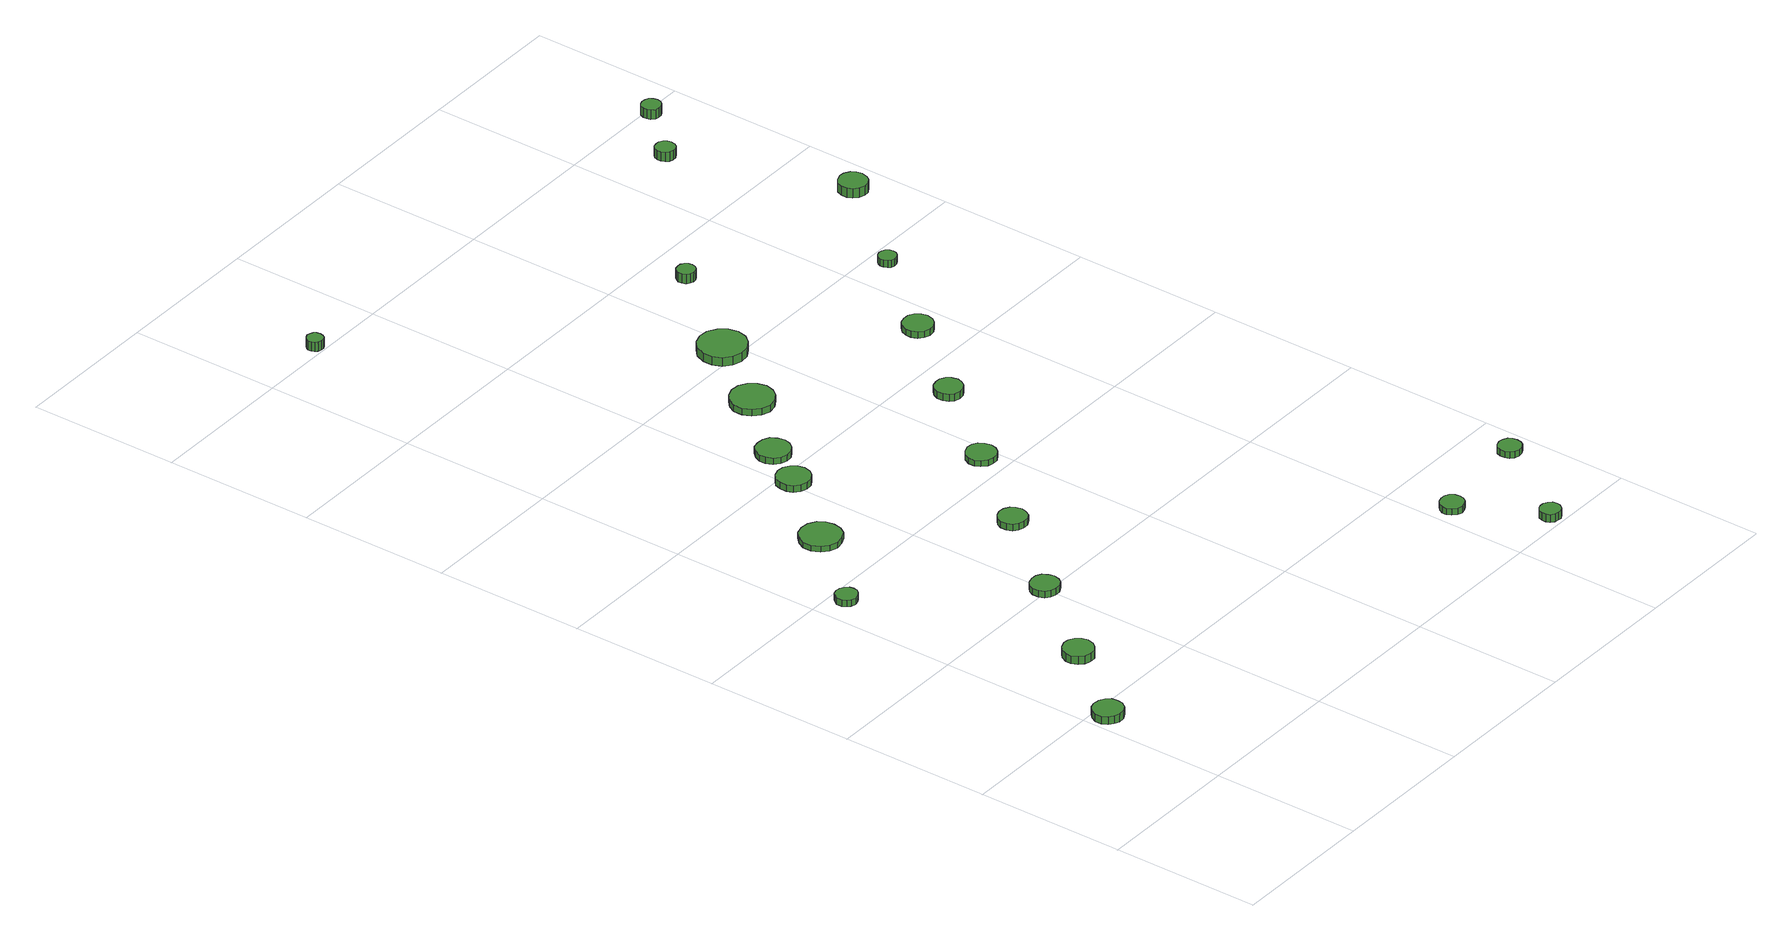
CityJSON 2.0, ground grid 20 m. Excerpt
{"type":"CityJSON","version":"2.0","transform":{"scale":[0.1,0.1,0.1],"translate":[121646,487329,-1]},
"CityObjects":{
"tree1":{"type":"SolitaryVegetationObject","attributes":{"function":"something"},"geometry":[{"type":"MultiSurface","lod":"1","boundaries":[[[0,1,2,3,4,5,6,7,8,9,10,11,12,13,14]],[[15,16,17,18,19,20,21,22,23,24,25,26,27,28,29]],[[0,29,28,1]],[[1,28,27,2]],[[2,27,26,3]],[[3,26,25,4]],[[4,25,24,5]],[[5,24,23,6]],[[6,23,22,7]],[[7,22,21,8]],[[8,21,20,9]],[[9,20,19,10]],[[10,19,18,11]],[[11,18,17,12]],[[12,17,16,13]],[[13,16,15,14]],[[14,15,29,0]]]}]},
"tree2":{"type":"SolitaryVegetationObject","attributes":{"function":"something"},"geometry":[{"type":"MultiSurface","lod":"1","boundaries":[[[30,31,32,33,34,35,36,37,38,39,40,41,42,43,44]],[[45,46,47,48,49,50,51,52,53,54,55,56,57,58,59]],[[30,59,58,31]],[[31,58,57,32]],[[32,57,56,33]],[[33,56,55,34]],[[34,55,54,35]],[[35,54,53,36]],[[36,53,52,37]],[[37,52,51,38]],[[38,51,50,39]],[[39,50,49,40]],[[40,49,48,41]],[[41,48,47,42]],[[42,47,46,43]],[[43,46,45,44]],[[44,45,59,30]]]}]},
"tree3":{"type":"SolitaryVegetationObject","attributes":{"function":"something"},"geometry":[{"type":"MultiSurface","lod":"1","boundaries":[[[60,61,62,63,64,65,66,67,68,69,70,71,72,73,74]],[[75,76,77,78,79,80,81,82,83,84,85,86,87,88,89]],[[60,89,88,61]],[[61,88,87,62]],[[62,87,86,63]],[[63,86,85,64]],[[64,85,84,65]],[[65,84,83,66]],[[66,83,82,67]],[[67,82,81,68]],[[68,81,80,69]],[[69,80,79,70]],[[70,79,78,71]],[[71,78,77,72]],[[72,77,76,73]],[[73,76,75,74]],[[74,75,89,60]]]}]},
"tree4":{"type":"SolitaryVegetationObject","attributes":{"function":"something"},"geometry":[{"type":"MultiSurface","lod":"1","boundaries":[[[90,91,92,93,94,95,96,97,98,99,100,101,102,103,104]],[[105,106,107,108,109,110,111,112,113,114,115,116,117,118,119]],[[90,119,118,91]],[[91,118,117,92]],[[92,117,116,93]],[[93,116,115,94]],[[94,115,114,95]],[[95,114,113,96]],[[96,113,112,97]],[[97,112,111,98]],[[98,111,110,99]],[[99,110,109,100]],[[100,109,108,101]],[[101,108,107,102]],[[102,107,106,103]],[[103,106,105,104]],[[104,105,119,90]]]}]},
"tree5":{"type":"SolitaryVegetationObject","attributes":{"function":"something"},"geometry":[{"type":"MultiSurface","lod":"1","boundaries":[[[120,121,122,123,124,125,126,127,128,129,130,131,132,133,134]],[[135,136,137,138,139,140,141,142,143,144,145,146,147,148,149]],[[120,149,148,121]],[[121,148,147,122]],[[122,147,146,123]],[[123,146,145,124]],[[124,145,144,125]],[[125,144,143,126]],[[126,143,142,127]],[[127,142,141,128]],[[128,141,140,129]],[[129,140,139,130]],[[130,139,138,131]],[[131,138,137,132]],[[132,137,136,133]],[[133,136,135,134]],[[134,135,149,120]]]}]},
"tree6":{"type":"SolitaryVegetationObject","attributes":{"function":"something"},"geometry":[{"type":"MultiSurface","lod":"1","boundaries":[[[150,151,152,153,154,155,156,157,158,159,160,161,162,163,164]],[[165,166,167,168,169,170,171,172,173,174,175,176,177,178,179]],[[150,179,178,151]],[[151,178,177,152]],[[152,177,176,153]],[[153,176,175,154]],[[154,175,174,155]],[[155,174,173,156]],[[156,173,172,157]],[[157,172,171,158]],[[158,171,170,159]],[[159,170,169,160]],[[160,169,168,161]],[[161,168,167,162]],[[162,167,166,163]],[[163,166,165,164]],[[164,165,179,150]]]}]},
"tree7":{"type":"SolitaryVegetationObject","attributes":{"function":"something"},"geometry":[{"type":"MultiSurface","lod":"1","boundaries":[[[180,181,182,183,184,185,186,187,188,189,190,191,192,193,194]],[[195,196,197,198,199,200,201,202,203,204,205,206,207,208,209]],[[180,209,208,181]],[[181,208,207,182]],[[182,207,206,183]],[[183,206,205,184]],[[184,205,204,185]],[[185,204,203,186]],[[186,203,202,187]],[[187,202,201,188]],[[188,201,200,189]],[[189,200,199,190]],[[190,199,198,191]],[[191,198,197,192]],[[192,197,196,193]],[[193,196,195,194]],[[194,195,209,180]]]}]},
"tree8":{"type":"SolitaryVegetationObject","attributes":{"function":"something"},"geometry":[{"type":"MultiSurface","lod":"1","boundaries":[[[210,211,212,213,214,215,216,217,218,219,220,221,222,223,224]],[[225,226,227,228,229,230,231,232,233,234,235,236,237,238,239]],[[210,239,238,211]],[[211,238,237,212]],[[212,237,236,213]],[[213,236,235,214]],[[214,235,234,215]],[[215,234,233,216]],[[216,233,232,217]],[[217,232,231,218]],[[218,231,230,219]],[[219,230,229,220]],[[220,229,228,221]],[[221,228,227,222]],[[222,227,226,223]],[[223,226,225,224]],[[224,225,239,210]]]}]},
"tree9":{"type":"SolitaryVegetationObject","attributes":{"function":"something"},"geometry":[{"type":"MultiSurface","lod":"1","boundaries":[[[240,241,242,243,244,245,246,247,248,249,250,251,252,253,254]],[[255,256,257,258,259,260,261,262,263,264,265,266,267,268,269]],[[240,269,268,241]],[[241,268,267,242]],[[242,267,266,243]],[[243,266,265,244]],[[244,265,264,245]],[[245,264,263,246]],[[246,263,262,247]],[[247,262,261,248]],[[248,261,260,249]],[[249,260,259,250]],[[250,259,258,251]],[[251,258,257,252]],[[252,257,256,253]],[[253,256,255,254]],[[254,255,269,240]]]}]},
"tree10":{"type":"SolitaryVegetationObject","attributes":{"function":"something"},"geometry":[{"type":"MultiSurface","lod":"1","boundaries":[[[270,271,272,273,274,275,276,277,278,279,280,281,282,283,284]],[[285,286,287,288,289,290,291,292,293,294,295,296,297,298,299]],[[270,299,298,271]],[[271,298,297,272]],[[272,297,296,273]],[[273,296,295,274]],[[274,295,294,275]],[[275,294,293,276]],[[276,293,292,277]],[[277,292,291,278]],[[278,291,290,279]],[[279,290,289,280]],[[280,289,288,281]],[[281,288,287,282]],[[282,287,286,283]],[[283,286,285,284]],[[284,285,299,270]]]}]},
"tree11":{"type":"SolitaryVegetationObject","attributes":{"function":"something"},"geometry":[{"type":"MultiSurface","lod":"1","boundaries":[[[300,301,302,303,304,305,306,307,308,309,310,311,312,313,314]],[[315,316,317,318,319,320,321,322,323,324,325,326,327,328,329]],[[300,329,328,301]],[[301,328,327,302]],[[302,327,326,303]],[[303,326,325,304]],[[304,325,324,305]],[[305,324,323,306]],[[306,323,322,307]],[[307,322,321,308]],[[308,321,320,309]],[[309,320,319,310]],[[310,319,318,311]],[[311,318,317,312]],[[312,317,316,313]],[[313,316,315,314]],[[314,315,329,300]]]}]},
"tree12":{"type":"SolitaryVegetationObject","attributes":{"function":"something"},"geometry":[{"type":"MultiSurface","lod":"1","boundaries":[[[330,331,332,333,334,335,336,337,338,339,340,341,342,343,344]],[[345,346,347,348,349,350,351,352,353,354,355,356,357,358,359]],[[330,359,358,331]],[[331,358,357,332]],[[332,357,356,333]],[[333,356,355,334]],[[334,355,354,335]],[[335,354,353,336]],[[336,353,352,337]],[[337,352,351,338]],[[338,351,350,339]],[[339,350,349,340]],[[340,349,348,341]],[[341,348,347,342]],[[342,347,346,343]],[[343,346,345,344]],[[344,345,359,330]]]}]},
"tree13":{"type":"SolitaryVegetationObject","attributes":{"function":"something"},"geometry":[{"type":"MultiSurface","lod":"1","boundaries":[[[360,361,362,363,364,365,366,367,368,369,370,371,372,373,374]],[[375,376,377,378,379,380,381,382,383,384,385,386,387,388,389]],[[360,389,388,361]],[[361,388,387,362]],[[362,387,386,363]],[[363,386,385,364]],[[364,385,384,365]],[[365,384,383,366]],[[366,383,382,367]],[[367,382,381,368]],[[368,381,380,369]],[[369,380,379,370]],[[370,379,378,371]],[[371,378,377,372]],[[372,377,376,373]],[[373,376,375,374]],[[374,375,389,360]]]}]},
"tree14":{"type":"SolitaryVegetationObject","attributes":{"function":"something"},"geometry":[{"type":"MultiSurface","lod":"1","boundaries":[[[390,391,392,393,394,395,396,397,398,399,400,401,402,403,404]],[[405,406,407,408,409,410,411,412,413,414,415,416,417,418,419]],[[390,419,418,391]],[[391,418,417,392]],[[392,417,416,393]],[[393,416,415,394]],[[394,415,414,395]],[[395,414,413,396]],[[396,413,412,397]],[[397,412,411,398]],[[398,411,410,399]],[[399,410,409,400]],[[400,409,408,401]],[[401,408,407,402]],[[402,407,406,403]],[[403,406,405,404]],[[404,405,419,390]]]}]},
"tree15":{"type":"SolitaryVegetationObject","attributes":{"function":"something"},"geometry":[{"type":"MultiSurface","lod":"1","boundaries":[[[420,421,422,423,424,425,426,427,428,429,430,431,432,433,434]],[[435,436,437,438,439,440,441,442,443,444,445,446,447,448,449]],[[420,449,448,421]],[[421,448,447,422]],[[422,447,446,423]],[[423,446,445,424]],[[424,445,444,425]],[[425,444,443,426]],[[426,443,442,427]],[[427,442,441,428]],[[428,441,440,429]],[[429,440,439,430]],[[430,439,438,431]],[[431,438,437,432]],[[432,437,436,433]],[[433,436,435,434]],[[434,435,449,420]]]}]},
"tree16":{"type":"SolitaryVegetationObject","attributes":{"function":"something"},"geometry":[{"type":"MultiSurface","lod":"1","boundaries":[[[450,451,452,453,454,455,456,457,458,459,460,461,462,463,464]],[[465,466,467,468,469,470,471,472,473,474,475,476,477,478,479]],[[450,479,478,451]],[[451,478,477,452]],[[452,477,476,453]],[[453,476,475,454]],[[454,475,474,455]],[[455,474,473,456]],[[456,473,472,457]],[[457,472,471,458]],[[458,471,470,459]],[[459,470,469,460]],[[460,469,468,461]],[[461,468,467,462]],[[462,467,466,463]],[[463,466,465,464]],[[464,465,479,450]]]}]},
"tree17":{"type":"SolitaryVegetationObject","attributes":{"function":"something"},"geometry":[{"type":"MultiSurface","lod":"1","boundaries":[[[480,481,482,483,484,485,486,487,488,489,490,491,492,493,494]],[[495,496,497,498,499,500,501,502,503,504,505,506,507,508,509]],[[480,509,508,481]],[[481,508,507,482]],[[482,507,506,483]],[[483,506,505,484]],[[484,505,504,485]],[[485,504,503,486]],[[486,503,502,487]],[[487,502,501,488]],[[488,501,500,489]],[[489,500,499,490]],[[490,499,498,491]],[[491,498,497,492]],[[492,497,496,493]],[[493,496,495,494]],[[494,495,509,480]]]}]},
"tree18":{"type":"SolitaryVegetationObject","attributes":{"function":"something"},"geometry":[{"type":"MultiSurface","lod":"1","boundaries":[[[510,511,512,513,514,515,516,517,518,519,520,521,522,523,524]],[[525,526,527,528,529,530,531,532,533,534,535,536,537,538,539]],[[510,539,538,511]],[[511,538,537,512]],[[512,537,536,513]],[[513,536,535,514]],[[514,535,534,515]],[[515,534,533,516]],[[516,533,532,517]],[[517,532,531,518]],[[518,531,530,519]],[[519,530,529,520]],[[520,529,528,521]],[[521,528,527,522]],[[522,527,526,523]],[[523,526,525,524]],[[524,525,539,510]]]}]},
"tree19":{"type":"SolitaryVegetationObject","attributes":{"function":"something"},"geometry":[{"type":"MultiSurface","lod":"1","boundaries":[[[540,541,542,543,544,545,546,547,548,549,550,551,552,553,554]],[[555,556,557,558,559,560,561,562,563,564,565,566,567,568,569]],[[540,569,568,541]],[[541,568,567,542]],[[542,567,566,543]],[[543,566,565,544]],[[544,565,564,545]],[[545,564,563,546]],[[546,563,562,547]],[[547,562,561,548]],[[548,561,560,549]],[[549,560,559,550]],[[550,559,558,551]],[[551,558,557,552]],[[552,557,556,553]],[[553,556,555,554]],[[554,555,569,540]]]}]},
"tree20":{"type":"SolitaryVegetationObject","attributes":{"function":"something"},"geometry":[{"type":"MultiSurface","lod":"1","boundaries":[[[570,571,572,573,574,575,576,577,578,579,580,581,582,583,584]],[[585,586,587,588,589,590,591,592,593,594,595,596,597,598,599]],[[570,599,598,571]],[[571,598,597,572]],[[572,597,596,573]],[[573,596,595,574]],[[574,595,594,575]],[[575,594,593,576]],[[576,593,592,577]],[[577,592,591,578]],[[578,591,590,579]],[[579,590,589,580]],[[580,589,588,581]],[[581,588,587,582]],[[582,587,586,583]],[[583,586,585,584]],[[584,585,599,570]]]}]},
"tree21":{"type":"SolitaryVegetationObject","attributes":{"function":"something"},"geometry":[{"type":"MultiSurface","lod":"1","boundaries":[[[600,601,602,603,604,605,606,607,608,609,610,611,612,613,614]],[[615,616,617,618,619,620,621,622,623,624,625,626,627,628,629]],[[600,629,628,601]],[[601,628,627,602]],[[602,627,626,603]],[[603,626,625,604]],[[604,625,624,605]],[[605,624,623,606]],[[606,623,622,607]],[[607,622,621,608]],[[608,621,620,609]],[[609,620,619,610]],[[610,619,618,611]],[[611,618,617,612]],[[612,617,616,613]],[[613,616,615,614]],[[614,615,629,600]]]}]},
"tree22":{"type":"SolitaryVegetationObject","attributes":{"function":"something"},"geometry":[{"type":"MultiSurface","lod":"1","boundaries":[[[630,631,632,633,634,635,636,637,638,639,640,641,642,643,644]],[[645,646,647,648,649,650,651,652,653,654,655,656,657,658,659]],[[630,659,658,631]],[[631,658,657,632]],[[632,657,656,633]],[[633,656,655,634]],[[634,655,654,635]],[[635,654,653,636]],[[636,653,652,637]],[[637,652,651,638]],[[638,651,650,639]],[[639,650,649,640]],[[640,649,648,641]],[[641,648,647,642]],[[642,647,646,643]],[[643,646,645,644]],[[644,645,659,630]]]}]}
},
"vertices":[
[46,183,17],[45,191,17],[40,197,17],[33,201,17],[24,202,17],[17,200,17],[11,194,17],[7,187,17],[7,178,17],[11,171,17],[17,166,17],[24,163,17],[33,164,17],[40,168,17],[45,175,17],[45,175,6],[40,168,6],[33,164,6],[24,163,6],[17,166,6],[11,171,6],[7,178,6],[7,187,6],[11,194,6],[17,200,6],[24,202,6],[33,201,6],[40,197,6],[45,191,6],[46,183,6],
[129,288,18],[127,296,18],[122,303,18],[115,307,18],[107,308,18],[99,305,18],[93,300,18],[89,292,18],[89,284,18],[93,276,18],[99,270,18],[107,268,18],[115,268,18],[122,273,18],[127,280,18],[127,280,7],[122,273,7],[115,268,7],[107,268,7],[99,270,7],[93,276,7],[89,284,7],[89,292,7],[93,300,7],[99,305,7],[107,308,7],[115,307,7],[122,303,7],[127,296,7],[129,288,7],
[52,578,18],[51,583,18],[47,588,18],[42,591,18],[36,592,18],[30,590,18],[26,586,18],[23,581,18],[23,574,18],[26,569,18],[30,565,18],[36,563,18],[42,564,18],[47,567,18],[51,572,18],[51,572,9],[47,567,9],[42,564,9],[36,563,9],[30,565,9],[26,569,9],[23,574,9],[23,581,9],[26,586,9],[30,590,9],[36,592,9],[42,591,9],[47,588,9],[51,583,9],[52,578,9],
[217,404,17],[215,411,17],[211,418,17],[204,422,17],[196,422,17],[189,420,17],[183,415,17],[180,408,17],[180,400,17],[183,393,17],[189,388,17],[196,386,17],[204,386,17],[211,390,17],[215,396,17],[215,396,8],[211,390,8],[204,386,8],[196,386,8],[189,388,8],[183,393,8],[180,400,8],[180,408,8],[183,415,8],[189,420,8],[196,422,8],[204,422,8],[211,418,8],[215,411,8],[217,404,8],
[149,679,18],[147,690,18],[141,699,18],[131,705,18],[120,706,18],[109,703,18],[101,695,18],[96,685,18],[96,674,18],[101,663,18],[109,656,18],[120,652,18],[131,654,18],[141,659,18],[147,668,18],[147,668,10],[141,659,10],[131,654,10],[120,652,10],[109,656,10],[101,663,10],[96,674,10],[96,685,10],[101,695,10],[109,703,10],[120,706,10],[131,705,10],[141,699,10],[147,690,10],[149,679,10],
[226,780,18],[224,789,18],[219,796,18],[211,801,18],[202,802,18],[193,799,18],[186,793,18],[183,785,18],[183,775,18],[186,767,18],[193,761,18],[202,758,18],[211,759,18],[219,764,18],[224,771,18],[224,771,9],[219,764,9],[211,759,9],[202,758,9],[193,761,9],[186,767,9],[183,775,9],[183,785,9],[186,793,9],[193,799,9],[202,802,9],[211,801,9],[219,796,9],[224,789,9],[226,780,9],
[309,520,18],[307,528,18],[303,534,18],[296,538,18],[288,539,18],[281,536,18],[275,531,18],[272,524,18],[272,516,18],[275,509,18],[281,504,18],[288,502,18],[296,502,18],[303,506,18],[307,513,18],[307,513,9],[303,506,9],[296,502,9],[288,502,9],[281,504,9],[275,509,9],[272,516,9],[272,524,9],[275,531,9],[281,536,9],[288,539,9],[296,538,9],[303,534,9],[307,528,9],[309,520,9],
[260,835,18],[258,844,18],[253,852,18],[245,856,18],[236,857,18],[227,855,18],[220,848,18],[216,840,18],[216,831,18],[220,822,18],[227,816,18],[236,813,18],[245,814,18],[253,819,18],[258,826,18],[258,826,9],[253,819,9],[245,814,9],[236,813,9],[227,816,9],[220,822,9],[216,831,9],[216,840,9],[220,848,9],[227,855,9],[236,857,9],[245,856,9],[253,852,9],[258,844,9],[260,835,9],
[106,1407,25],[105,1412,25],[103,1415,25],[99,1417,25],[94,1418,25],[90,1416,25],[87,1413,25],[85,1409,25],[85,1405,25],[87,1401,25],[90,1398,25],[94,1397,25],[99,1397,25],[103,1399,25],[105,1403,25],[105,1403,12],[103,1399,12],[99,1397,12],[94,1397,12],[90,1398,12],[87,1401,12],[85,1405,12],[85,1409,12],[87,1413,12],[90,1416,12],[94,1418,12],[99,1417,12],[103,1415,12],[105,1412,12],[106,1407,12],
[399,633,17],[397,641,17],[393,648,17],[386,652,17],[378,653,17],[370,650,17],[364,645,17],[360,637,17],[360,629,17],[364,622,17],[370,616,17],[378,614,17],[386,614,17],[393,619,17],[397,625,17],[397,625,9],[393,619,9],[386,614,9],[378,614,9],[370,616,9],[364,622,9],[360,629,9],[360,637,9],[364,645,9],[370,650,9],[378,653,9],[386,652,9],[393,648,9],[397,641,9],[399,633,9],
[341,922,18],[338,933,18],[331,943,18],[321,949,18],[309,950,18],[298,946,18],[289,938,18],[284,928,18],[284,916,18],[289,905,18],[298,897,18],[309,893,18],[321,895,18],[331,901,18],[338,910,18],[338,910,9],[331,901,9],[321,895,9],[309,893,9],[298,897,9],[289,905,9],[284,916,9],[284,928,9],[289,938,9],[298,946,9],[309,950,9],[321,949,9],[331,943,9],[338,933,9],[341,922,9],
[645,123,15],[644,129,15],[640,135,15],[634,138,15],[628,138,15],[622,136,15],[617,132,15],[614,126,15],[614,120,15],[617,114,15],[622,109,15],[628,107,15],[634,108,15],[640,111,15],[644,117,15],[644,117,6],[640,111,6],[634,108,6],[628,107,6],[622,109,6],[617,114,6],[614,120,6],[614,126,6],[617,132,6],[622,136,6],[628,138,6],[634,138,6],[640,135,6],[644,129,6],[645,123,6],
[411,1016,21],[408,1029,21],[400,1039,21],[389,1046,21],[376,1047,21],[364,1043,21],[354,1034,21],[349,1022,21],[349,1009,21],[354,997,21],[364,989,21],[376,985,21],[389,986,21],[400,993,21],[408,1003,21],[408,1003,9],[400,993,9],[389,986,9],[376,985,9],[364,989,9],[354,997,9],[349,1009,9],[349,1022,9],[354,1034,9],[364,1043,9],[376,1047,9],[389,1046,9],[400,1039,9],[408,1029,9],[411,1016,9],
[699,19,17],[698,25,17],[694,29,17],[689,32,17],[684,32,17],[679,31,17],[674,27,17],[672,22,17],[672,16,17],[674,11,17],[679,7,17],[684,6,17],[689,6,17],[694,9,17],[698,14,17],[698,14,6],[694,9,6],[689,6,6],[684,6,6],[679,7,6],[674,11,6],[672,16,6],[672,22,6],[674,27,6],[679,31,6],[684,32,6],[689,32,6],[694,29,6],[698,25,6],[699,19,6],
[488,748,18],[486,756,18],[482,762,18],[475,766,18],[468,766,18],[460,764,18],[455,759,18],[452,752,18],[452,744,18],[455,737,18],[460,732,18],[468,730,18],[475,731,18],[482,735,18],[486,741,18],[486,741,8],[482,735,8],[475,731,8],[468,730,8],[460,732,8],[455,737,8],[452,744,8],[452,752,8],[455,759,8],[460,764,8],[468,766,8],[475,766,8],[482,762,8],[486,756,8],[488,748,8],
[783,141,15],[782,147,15],[779,152,15],[773,155,15],[767,156,15],[761,154,15],[756,150,15],[754,144,15],[754,138,15],[756,132,15],[761,128,15],[767,126,15],[773,127,15],[779,130,15],[782,135,15],[782,135,6],[779,130,6],[773,127,6],[767,126,6],[761,128,6],[756,132,6],[754,138,6],[754,144,6],[756,150,6],[761,154,6],[767,156,6],[773,155,6],[779,152,6],[782,147,6],[783,141,6],
[578,860,17],[576,868,17],[571,875,17],[564,879,17],[556,879,17],[548,877,17],[542,871,17],[539,864,17],[539,856,17],[542,848,17],[548,843,17],[556,840,17],[564,841,17],[571,845,17],[576,852,17],[576,852,8],[571,845,8],[564,841,8],[556,840,8],[548,843,8],[542,848,8],[539,856,8],[539,864,8],[542,871,8],[548,877,8],[556,879,8],[564,879,8],[571,875,8],[576,868,8],[578,860,8],
[493,1145,22],[492,1150,22],[489,1154,22],[485,1157,22],[480,1157,22],[475,1156,22],[471,1152,22],[469,1148,22],[469,1143,22],[471,1138,22],[475,1135,22],[480,1133,22],[485,1134,22],[489,1136,22],[492,1140,22],[492,1140,9],[489,1136,9],[485,1134,9],[480,1133,9],[475,1135,9],[471,1138,9],[469,1143,9],[469,1148,9],[471,1152,9],[475,1156,9],[480,1157,9],[485,1157,9],[489,1154,9],[492,1150,9],[493,1145,9],
[664,975,18],[663,980,18],[660,984,18],[656,986,18],[651,987,18],[646,985,18],[643,982,18],[641,977,18],[641,973,18],[643,968,18],[646,965,18],[651,963,18],[656,964,18],[660,966,18],[663,970,18],[663,970,8],[660,966,8],[656,964,8],[651,963,8],[646,965,8],[643,968,8],[641,973,8],[641,977,8],[643,982,8],[646,985,8],[651,987,8],[656,986,8],[660,984,8],[663,980,8],[664,975,8],
[682,1317,29],[681,1322,29],[678,1326,29],[673,1329,29],[668,1329,29],[663,1328,29],[659,1324,29],[657,1319,29],[657,1314,29],[659,1309,29],[663,1305,29],[668,1304,29],[673,1304,29],[678,1307,29],[681,1311,29],[681,1311,16],[678,1307,16],[673,1304,16],[668,1304,16],[663,1305,16],[659,1309,16],[657,1314,16],[657,1319,16],[659,1324,16],[663,1328,16],[668,1329,16],[673,1329,16],[678,1326,16],[681,1322,16],[682,1317,16],
[769,1099,24],[767,1107,24],[763,1113,24],[756,1117,24],[749,1118,24],[741,1115,24],[735,1110,24],[732,1103,24],[732,1095,24],[735,1088,24],[741,1083,24],[749,1080,24],[756,1081,24],[763,1085,24],[767,1091,24],[767,1091,11],[763,1085,11],[756,1081,11],[749,1080,11],[741,1083,11],[735,1088,11],[732,1095,11],[732,1103,11],[735,1110,11],[741,1115,11],[749,1118,11],[756,1117,11],[763,1113,11],[767,1107,11],[769,1099,11],
[749,1387,26],[748,1392,26],[745,1397,26],[740,1399,26],[735,1400,26],[730,1398,26],[726,1395,26],[724,1390,26],[724,1385,26],[726,1380,26],[730,1376,26],[735,1375,26],[740,1375,26],[745,1378,26],[748,1382,26],[748,1382,13],[745,1378,13],[740,1375,13],[735,1375,13],[730,1376,13],[726,1380,13],[724,1385,13],[724,1390,13],[726,1395,13],[730,1398,13],[735,1400,13],[740,1399,13],[745,1397,13],[748,1392,13],[749,1387,13]
]}
